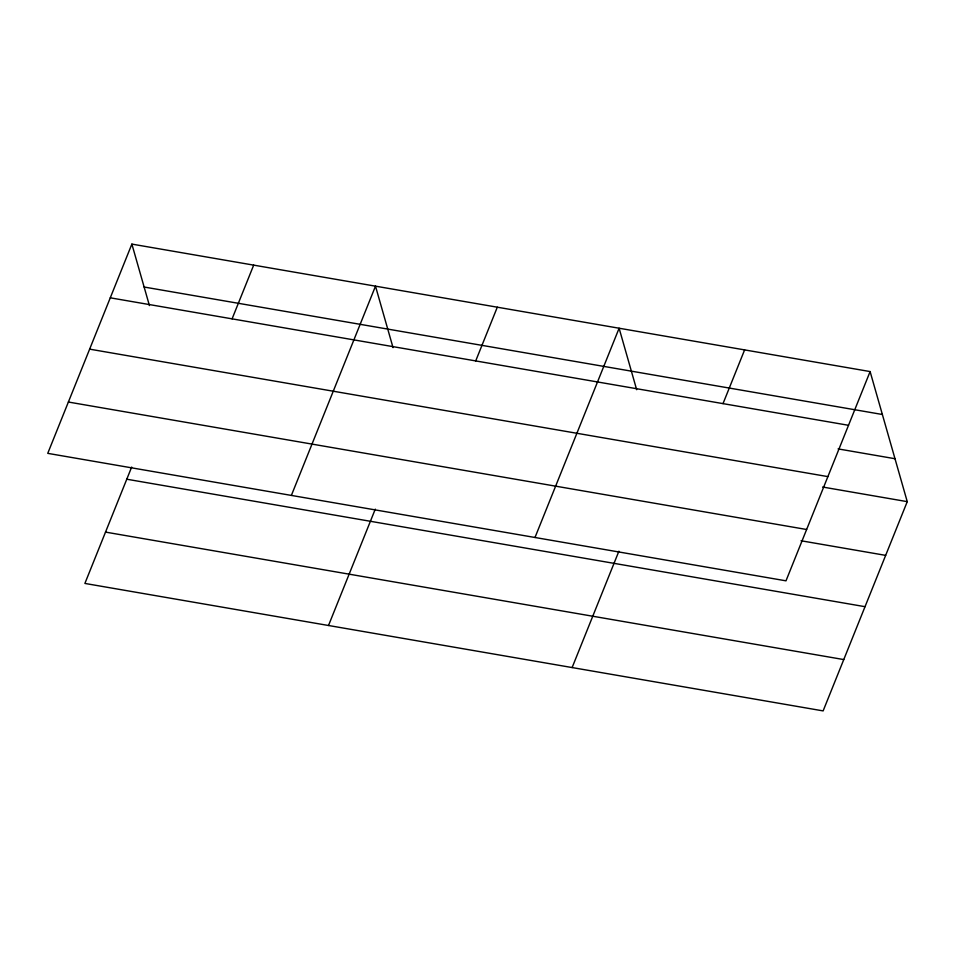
<?xml version="1.0" encoding="UTF-8"?>
<svg xmlns="http://www.w3.org/2000/svg" width="955" height="955" viewBox="0 0 955 955"><rect width="100%" height="100%" fill="white"/><g stroke="black" fill="none" stroke-linecap="round" stroke-linejoin="round"><path stroke-width="1.43" d="M131.874 244.098L47.75 453.35L785.989 580.831L870.112 371.567L131.874 244.098L149.422 305.564M131.659 467.067L84.888 583.433L823.126 710.902L907.25 501.65L870.112 371.567M232.089 318.851L253.684 265.132M291.371 495.418L375.494 286.166L393.042 347.632M328.508 625.489L375.279 509.134M475.709 360.918L497.304 307.2M534.991 537.486L619.115 328.233L636.663 389.7M572.129 667.557L618.9 551.202M723.019 403.619L744.614 349.9M144.121 287.025L882.372 414.494M110.279 297.817L848.518 425.297M838.084 448.898L894.99 458.722M89.639 349.148L827.889 476.617M822.613 487.026L907.25 501.65M68.378 402.031L806.629 529.5M801.018 540.757L885.655 555.368M126.776 479.219L865.015 606.688M105.516 532.102L843.766 659.571"/></g></svg>
